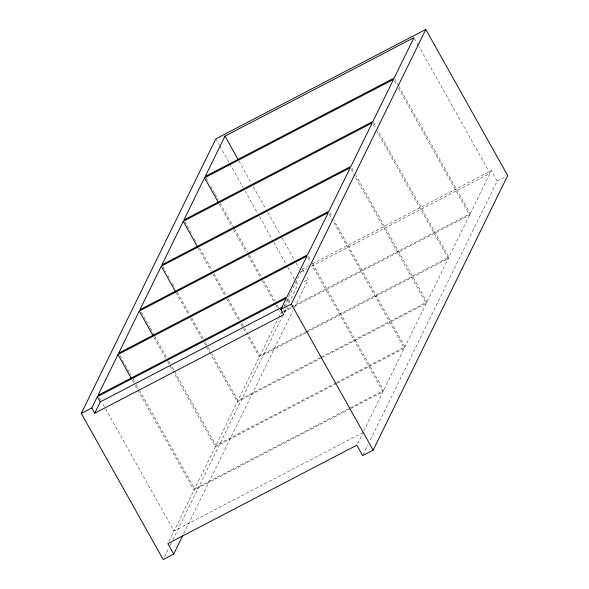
<?xml version="1.0" encoding="UTF-8"?>
<svg xmlns="http://www.w3.org/2000/svg" width="589" height="589" viewBox="0 0 589 589"><rect width="100%" height="100%" fill="white"/><g stroke="black" fill="none" stroke-linecap="round" stroke-linejoin="round"><path stroke-width="0.44" stroke-dasharray="2.94 2.21" d="M169.006 541.276L278.17 318.45M278.575 317.626L281.262 312.133M284.089 306.368L302.371 269.04L308.886 265.646M164.405 557.076L168.447 548.83M170.066 545.532L171.274 543.058M172.894 539.76L282.374 316.278M284.391 312.155L286.011 308.857M288.838 303.085L297.725 284.943L295.023 280.128M284.494 313.127L287.255 307.487M183.797 533.465L292.873 310.808M294.485 307.51L308.224 279.473L306.42 276.263M357.597 443.613L362.633 433.335M363.818 430.92L491.351 170.589L497.197 181.022L369.539 441.61M363.074 454.804L367.926 444.909M312.148 263.946L491.351 170.589M301.038 271.757L306.744 268.79M311.633 266.243L490.019 173.306L418.926 46.472M304.182 281.579L308.224 279.473M497.197 181.022L506.084 176.391M284.34 306.008L286.784 304.734M282.079 311.706L470.236 213.682L399.143 86.841M283.037 312.222L280.592 313.495L278.796 310.285M283.854 311.795L293.631 306.7M294.441 306.28L469.573 215.037L398.481 88.203M307.193 331.025L259.948 355.638L244.649 328.338M308.01 330.598L448.928 257.179L377.829 130.346M305.713 332.807L259.285 356.993L247.137 335.318M306.53 332.38L448.258 258.542L377.166 131.708M320.247 357.633L237.971 400.498L211.878 353.937M321.057 357.214L426.951 302.039L355.852 175.205M322.021 357.722L237.308 401.853L210.759 354.49M322.838 357.295L426.281 303.401L354.74 175.765M335.737 382.975L215.994 445.358L171.451 365.887M336.547 382.548L404.974 346.906L333.875 220.065M336.702 383.483L215.331 446.72L174.381 373.669M337.512 383.064L404.304 348.261L333.212 221.427M350.411 408.737L194.017 490.217L135.072 385.059M351.228 408.317L382.997 391.766L311.898 264.932M363.015 432.547L174.042 530.998L102.044 402.559M414.42 38.44L418.47 45.67M394.645 78.816L398.694 86.038M394.431 80.98L396.677 84.993M373.33 122.321L376.032 127.136M373.117 124.478L375.37 128.498M351.802 167.983L354.055 171.995M351.14 169.345L354.291 174.962M329.825 212.843L332.078 216.855M329.163 214.205L332.763 220.625M308.518 256.348L310.764 260.36M312.568 263.57L383.66 390.404L194.687 488.863L139.784 390.927M307.848 257.702L310.101 261.715M302.371 269.04L304.623 273.053M238.943 160.981L251.547 183.451M253.344 186.669L265.941 209.147M267.745 212.357L280.342 234.834M282.146 238.044L294.294 259.72M296.09 262.93L299.241 268.547M215.832 138.842L219.432 145.262M219.881 146.065L229.327 162.925M229.776 163.727L243.279 187.81M245.076 191.02L257.673 213.498M259.477 216.708L272.074 239.186M273.878 242.396L286.026 264.071M287.822 267.281L294.574 279.326M287.874 298.49L290.119 302.503M287.137 299.735L289.228 303.46M206.113 178.069L208.815 182.892M210.619 186.102L214.668 193.325M215.118 194.127L218.269 199.745M220.065 202.962L234.017 227.847M234.466 228.65L247.513 251.93M249.316 255.14L261.464 276.815M263.71 280.828L275.409 301.701M277.213 304.911L279.009 308.121M219.402 204.317L232 226.794M233.796 230.004L246.401 252.482M248.197 255.692L261.7 279.775M262.149 280.578L275.196 303.858M275.645 304.66L278.347 309.483M184.806 221.574L192.456 235.225M194.252 238.435L196.954 243.25M199.656 248.065L212.254 270.542M214.05 273.752L226.205 295.428M228.002 298.638L240.15 320.313M241.954 323.523L244.199 327.536M198.088 247.822L211.134 271.102M212.938 274.312L225.086 295.987M226.883 299.197L238.582 320.07M240.835 324.083L243.088 328.095M243.537 328.898L246.688 334.515M162.829 266.434L165.98 272.052M167.777 275.269L170.479 280.084M172.275 283.294L174.977 288.109M177.23 292.122L189.827 314.6M191.624 317.81L203.323 338.682M205.576 342.695L207.821 346.715M208.278 347.517L211.422 353.135M176.111 292.681L188.708 315.159M190.512 318.369L202.211 339.242M204.008 342.452L210.31 353.687M141.301 312.096L149.849 327.351M150.298 328.154L154.347 335.377M154.797 336.179L166.952 357.854M168.748 361.072L171.001 365.084M154.134 337.541L165.833 358.414M167.629 361.624L173.932 372.866M119.987 355.601L130.787 374.869M133.04 378.882L135.735 383.697M136.184 384.499L139.335 390.117M132.37 380.244L134.623 384.256M99.342 397.744L101.595 401.757"/><path stroke-width="0.88" d="M81.304 413.449L215.832 138.842L425.803 29.45L507.696 175.551L373.168 450.158L362.669 455.628L356.824 445.188L167.843 543.647L173.696 554.08L163.197 559.55L81.304 413.449L91.803 407.978L97.325 396.699L286.306 298.24L280.776 309.527L283.699 314.74L94.726 413.198L91.803 407.978M117.969 354.556L97.995 395.337L286.968 296.885L306.95 256.097L117.969 354.556L131.472 378.639M139.284 311.051L118.639 353.194L307.62 254.742L328.264 212.6L139.284 311.051L152.787 335.134M161.261 266.191L139.954 309.689L328.927 211.237L350.241 167.732L161.261 266.191L175.662 291.879M183.238 221.331L161.931 264.829L350.904 166.378L372.219 122.873L183.238 221.331L197.639 247.019M204.552 177.826L183.908 219.969L372.881 121.518L393.526 79.375L204.552 177.826L218.497 202.712M224.998 136.096L205.215 176.464L394.196 78.013L413.971 37.637L224.998 136.096L238.044 159.369M94.726 413.198L100.255 401.912L282.713 306.854M280.776 309.527L291.275 304.057L425.803 29.45M173.696 554.08L182.583 535.938M291.275 304.057L373.168 450.158M97.325 396.699L100.255 401.912"/></g></svg>
